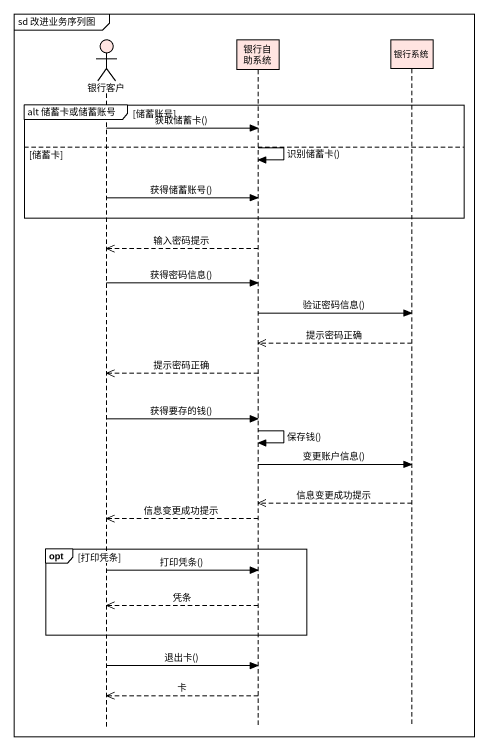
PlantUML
@startuml
mainframe sd 改进业务序列图
hide footbox
actor 银行客户 #FFE4E1
participant 银行自助系统 #FFE4E1
participant 银行系统 #FFE4E1

group alt 储蓄卡或储蓄账号 [储蓄账号]
  银行客户 -> 银行自助系统 : 获取储蓄卡()
else 储蓄卡
  银行自助系统 -> 银行自助系统 : 识别储蓄卡()
  银行客户 -> 银行自助系统 : 获得储蓄账号()
end
银行自助系统 -->> 银行客户 : 输入密码提示
银行客户 -> 银行自助系统 : 获得密码信息()
银行自助系统 -> 银行系统 : 验证密码信息()
银行系统 -->> 银行自助系统 : 提示密码正确
银行自助系统 -->> 银行客户 : 提示密码正确
银行客户 -> 银行自助系统 : 获得要存的钱()
银行自助系统 -> 银行自助系统 : 保存钱()
银行自助系统 -> 银行系统 : 变更账户信息()
银行系统 -->> 银行自助系统 : 信息变更成功提示
银行自助系统 -->> 银行客户 : 信息变更成功提示
opt 打印凭条
  银行客户 -> 银行自助系统 : 打印凭条()
  银行自助系统 -->> 银行客户 : 凭条
end
银行客户 -> 银行自助系统 : 退出卡()
银行自助系统 -->> 银行客户 : 卡
@enduml
